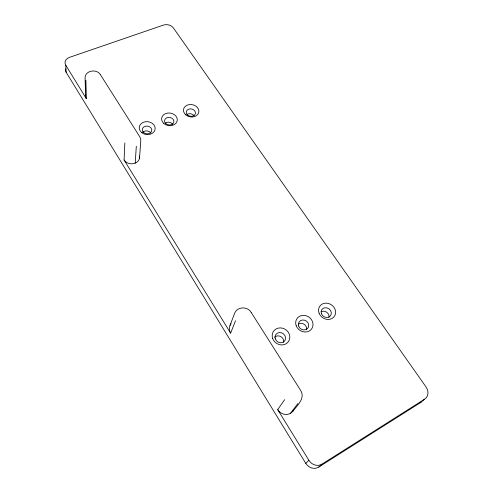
<?xml version="1.0" encoding="UTF-8"?>
<svg xmlns="http://www.w3.org/2000/svg" width="493" height="493" viewBox="0 0 493 493"><rect width="100%" height="100%" fill="white"/><g stroke="black" fill="none" stroke-linecap="round" stroke-linejoin="round"><path stroke-width="0.74" d="M136.314 146.218L135.205 163.152M235.512 320.733L230.625 333.132L124.076 159.978L124.852 142.945M139.501 158.204L140.745 141.485L140.69 139.044L139.759 136.734L100.492 74.825M85.887 80.341L86.367 98.699L65.766 65.224A7.833 5.953 2.2 0 1 69.495 57.354L163.46 25.081A7.346 5.472 8.9 0 1 173.357 27.91L426.044 386.98A9.577 8.079 47.8 0 1 424.683 399.133L420.098 402.861L318.761 467.062A9.996 9.065 59.9 0 1 305.765 463.358L66.204 72.385A7.734 5.916 2.1 0 1 65.594 68.743M230.028 325.386L234.754 312.981C237.601 306.43 247.572 306.301 251.11 312.303M297.951 403.471L290.543 413.288M424.683 399.133L322.089 464.079A10.143 9.188 59.1 0 1 308.889 460.32L277.695 409.628L284.652 399.681M292.682 411.47C296.928 405.696 305.789 398.301 300.582 390.296L251.177 312.402M305.765 463.358L308.889 460.32M318.761 467.062L322.089 464.079M100.356 74.609C96.523 68.268 84.18 70.635 85.11 78.72L85.634 96.813M65.766 65.224L66.204 72.385M421.669 401.475A9.441 7.999 48.2 0 1 420.098 402.861M186.884 114.549A4.61 3.691 10.4 0 1 194.076 115.812M165.408 123.065A4.671 3.771 8.5 0 1 172.698 124.335M142.637 132.525A4.739 3.852 6.5 0 1 150.815 133.055M274.619 337.237A5.368 4.912 34.4 0 1 280.862 336.627A5.368 4.912 34.4 0 1 283.611 342.376M298.696 323.95A5.312 4.77 34.8 0 1 304.403 324.493A5.312 4.77 34.8 0 1 306.609 329.743M321.14 311.755A5.257 4.634 35 0 1 326.754 312.297A5.257 4.634 35 0 1 329.004 317.443M139.464 156.078A8.221 6.797 4.7 0 1 133.991 163.553A8.221 6.797 4.7 0 1 124.076 159.978M230.625 333.132A9.047 8.387 26.1 0 1 231.063 323.71M293.822 409.689A9.632 8.923 49 0 1 286.1 414.477A9.632 8.923 49 0 1 277.695 409.628M86.367 98.699A7.968 6.249 2.9 0 1 85.683 94.853M187.605 115.029A4.653 3.71 10.5 0 0 195.339 113.865A4.653 3.71 10.5 0 0 189.682 108.916A4.653 3.71 10.5 0 0 187.605 115.029M165.851 123.657A4.714 3.79 8.6 0 0 173.739 122.461A4.714 3.79 8.6 0 0 168.076 117.433A4.714 3.79 8.6 0 0 165.851 123.657M143.58 132.5A4.782 3.876 6.6 0 0 151.622 131.261A4.782 3.876 6.6 0 0 145.946 126.146A4.782 3.876 6.6 0 0 143.58 132.5M321.43 313.708A5.312 4.665 34.8 0 0 330.144 316.167A5.312 4.665 34.8 0 0 327.112 307.928A5.312 4.665 34.8 0 0 321.43 313.708M298.666 326.107A5.368 4.801 34.5 0 0 307.496 328.597A5.368 4.801 34.5 0 0 304.545 320.185A5.368 4.801 34.5 0 0 298.666 326.107M275.285 338.839A5.423 4.948 34.1 0 0 284.239 341.366A5.423 4.948 34.1 0 0 281.367 332.769A5.423 4.948 34.1 0 0 275.285 338.839M185.713 114.807A7.777 6.199 10.5 0 0 198.642 112.854A7.777 6.199 10.5 0 0 189.158 104.602A7.777 6.199 10.5 0 0 185.713 114.807M163.824 123.484A7.882 6.335 8.6 0 0 177.005 121.469A7.882 6.335 8.6 0 0 167.509 113.082A7.882 6.335 8.6 0 0 163.824 123.484M141.411 132.37A7.999 6.471 6.6 0 0 154.851 130.288A7.999 6.471 6.6 0 0 145.343 121.759A7.999 6.471 6.6 0 0 141.411 132.37M272.617 338.401A9.077 8.27 33.9 0 0 287.604 342.598A9.077 8.27 33.9 0 0 282.766 328.233A9.077 8.27 33.9 0 0 272.617 338.401M296.151 325.608A8.979 8.03 34.4 0 0 310.935 329.749A8.979 8.03 34.4 0 0 305.956 315.686A8.979 8.03 34.4 0 0 296.151 325.608M319.063 313.154A8.886 7.796 34.7 0 0 333.65 317.245A8.886 7.796 34.7 0 0 328.541 303.478A8.886 7.796 34.7 0 0 319.063 313.154"/></g></svg>
